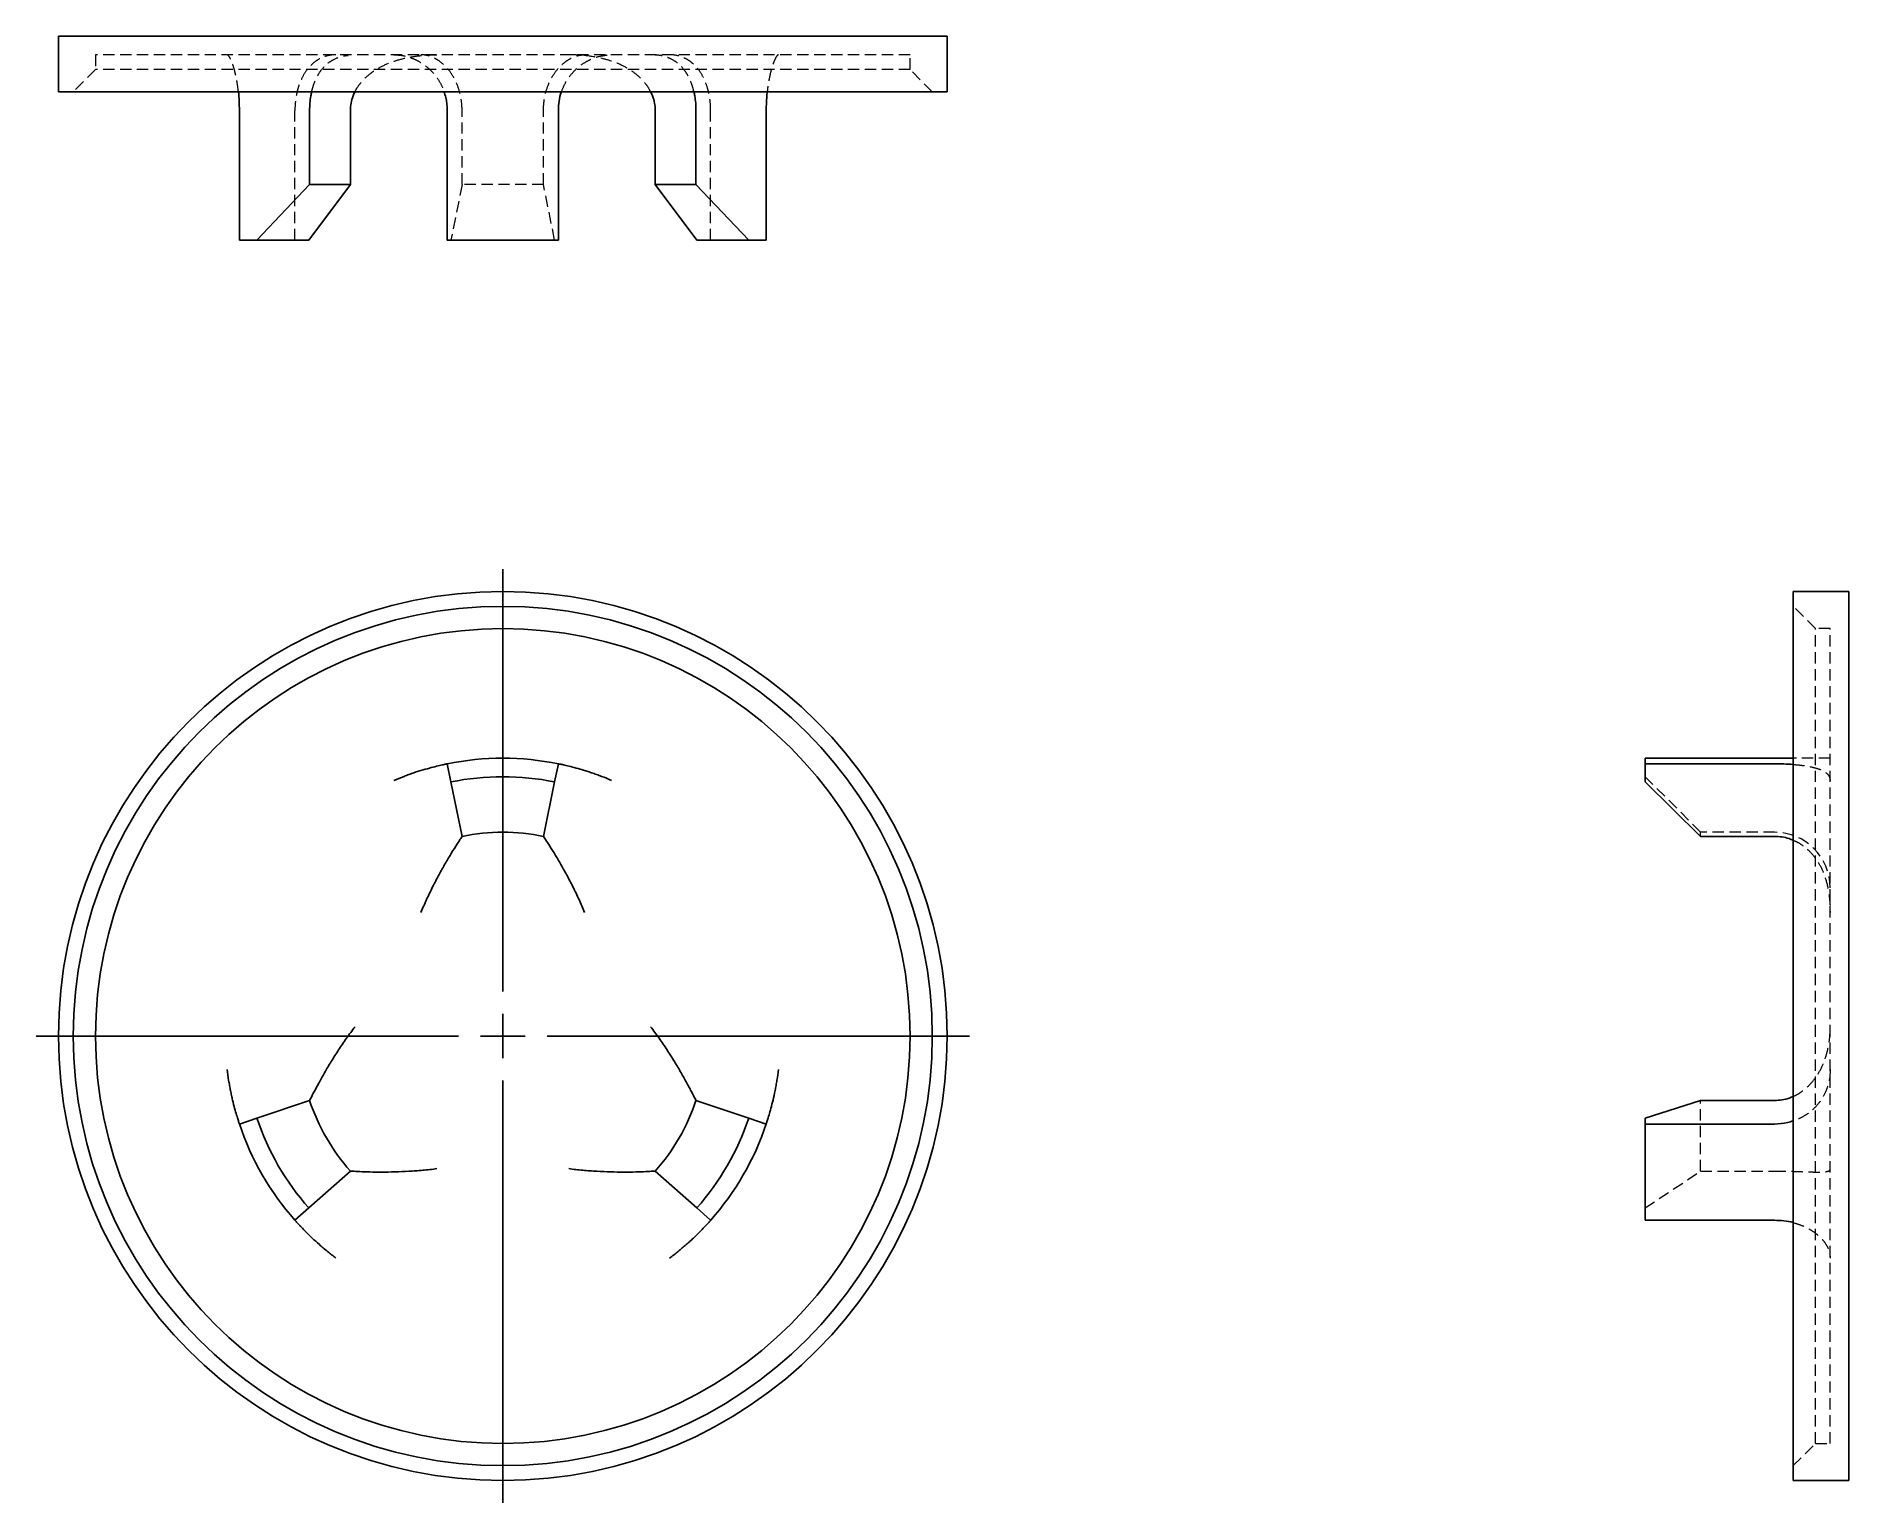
# Model space of a CAD drawing. Header units: millimetres. Extents: x 30 to 234, y 4 to 169.
import ezdxf

# ---------------------------------------------------------------- set-up
doc = ezdxf.new("R2010")
doc.units = ezdxf.units.MM
doc.linetypes.add('HIDDEN', pattern=[1.905, 1.27, -0.635])
doc.layers.add('10', color=7, linetype='Continuous')

# ---------------------------------------------------------------- blocks, each defined once
blk = doc.blocks.new('SW_CENTERMARKSYMBOL_0')
at = {"layer": '10', "color": 0}
for p, q in [((0, 5), (0, 52.5)), ((0, 0), (0, 2.5)), ((-5, 0), (-52.5, 0)), ((0, 0), (-2.5, 0)), ((0, 0), (0, -2.5)), ((0, 0), (2.5, 0)), ((5, 0), (52.5, 0)), ((0, -5), (0, -52.5))]:
    blk.add_line(p, q, dxfattribs=at)

msp = doc.modelspace()

# ---------------------------------------------------------------- linework, layer by layer
at = {"color": 7, "linetype": 'Continuous', "lineweight": 25}
for p, q in [((33, 169.46), (33, 163.21)), ((133, 169.46), (33, 169.46)), ((133, 163.21), (133, 169.46)), ((133, 163.21), (33, 163.21)), ((53.36, 146.54), (53.36, 161.12)), ((61.26, 152.79), (61.26, 161.12)), ((65.85, 152.79), (65.85, 161.12)), ((76.75, 146.54), (76.75, 161.12)), ((89.25, 146.54), (89.25, 161.12)), ((100.15, 152.79), (100.15, 161.12)), ((104.74, 152.79), (104.74, 161.12)), ((112.64, 146.54), (112.64, 161.12)), ((55.33, 146.54), (61.26, 152.79)), ((65.85, 152.79), (61.17, 146.54)), ((61.26, 152.79), (65.85, 152.79)), ((100.15, 152.79), (104.74, 152.79)), ((104.83, 146.54), (100.15, 152.79)), ((104.74, 152.79), (110.67, 146.54)), ((55.33, 146.54), (53.36, 146.54)), ((61.17, 146.54), (55.33, 146.54)), ((89.25, 146.54), (76.75, 146.54)), ((110.67, 146.54), (104.83, 146.54)), ((112.64, 146.54), (110.67, 146.54)), ((234.46, 107), (228.21, 107)), ((228.21, 57), (228.21, 107)), ((234.46, 57), (234.46, 107)), ((228.21, 88.25), (211.54, 88.25)), ((211.54, 87.62), (211.54, 88.25)), ((76.75, 87.62), (77.17, 85.58)), ((88.83, 85.58), (89.25, 87.62)), ((211.54, 87.62), (226.12, 87.62)), ((211.54, 85.58), (211.54, 87.62)), ((78.42, 79.45), (77.17, 85.58)), ((88.83, 85.58), (87.58, 79.45)), ((211.54, 85.58), (217.79, 79.45)), ((217.79, 79.45), (226.12, 79.45)), ((228.21, 7), (228.21, 57)), ((234.46, 7), (234.46, 57)), ((55.33, 47.76), (61.26, 49.74)), ((104.74, 49.74), (110.67, 47.76)), ((217.79, 49.74), (211.54, 47.76)), ((217.79, 49.74), (226.12, 49.74)), ((55.33, 47.76), (53.36, 47.1)), ((112.64, 47.1), (110.67, 47.76)), ((211.54, 47.1), (211.54, 47.76)), ((211.54, 36.28), (211.54, 47.1)), ((211.54, 47.1), (226.12, 47.1)), ((65.85, 41.8), (61.17, 37.66)), ((104.83, 37.66), (100.15, 41.8)), ((59.61, 36.28), (61.17, 37.66)), ((104.83, 37.66), (106.39, 36.28)), ((211.54, 36.28), (226.12, 36.28)), ((228.21, 7), (234.46, 7))]:
    msp.add_line(p, q, dxfattribs=at)
at = {"color": 7, "linetype": 'HIDDEN', "lineweight": 18}
for p, q in [((128.83, 167.37), (37.17, 167.37)), ((37.17, 167.37), (37.17, 165.71)), ((128.83, 165.71), (128.83, 167.37)), ((37.17, 165.71), (34.67, 163.21)), ((128.83, 165.71), (37.17, 165.71)), ((131.33, 163.21), (128.83, 165.71)), ((59.61, 146.54), (59.61, 161.12)), ((78.42, 152.79), (78.42, 161.12)), ((87.58, 152.79), (87.58, 161.12)), ((106.39, 146.54), (106.39, 161.12)), ((78.42, 152.79), (77.17, 146.54)), ((87.58, 152.79), (78.42, 152.79)), ((88.83, 146.54), (87.58, 152.79)), ((230.71, 102.83), (228.21, 105.33)), ((230.71, 57), (230.71, 102.83)), ((232.37, 102.83), (230.71, 102.83)), ((232.37, 57), (232.37, 102.83)), ((232.37, 88.25), (228.21, 88.25)), ((217.79, 79.92), (211.54, 86.17)), ((217.79, 79.45), (217.79, 79.92)), ((226.12, 79.92), (217.79, 79.92)), ((230.71, 11.17), (230.71, 57)), ((232.37, 11.17), (232.37, 57)), ((217.79, 41.8), (217.79, 49.74)), ((211.54, 37.66), (217.79, 41.8)), ((217.79, 41.8), (226.12, 41.8)), ((228.21, 8.67), (230.71, 11.17)), ((230.71, 11.17), (232.37, 11.17))]:
    msp.add_line(p, q, dxfattribs=at)
at = {"color": 7, "linetype": 'Continuous', "lineweight": 25}
for radius in [50, 48.33, 45.83]:
    msp.add_circle((83, 57), radius, dxfattribs=at)
at = {"color": 7, "linetype": 'HIDDEN', "lineweight": 18}
for centre, start in [((99.67, 161.12), 83.2176), ((226.12, 73.67), 0)]:
    msp.add_arc(centre, 6.25, start, 90, dxfattribs=at)
at = {"color": 7, "linetype": 'Continuous', "lineweight": 25}
for radius, start, end in [(31.25, 78.463, 101.537), (29.17, 78.463, 101.537), (22.92, 78.463, 101.537), (22.92, 198.463, 221.537), (22.92, 318.463, 341.537), (31.25, 198.463, 221.537), (29.17, 198.463, 221.537), (29.17, 318.463, 341.537), (31.25, 318.463, 341.537)]:
    msp.add_arc((83, 57), radius, start, end, dxfattribs=at)
at = {"color": 7, "linetype": 'HIDDEN', "lineweight": 18}
for points, knots in [([(53.25, 163.21), (53.21, 163.52), (53.13, 164.17), (52.96, 165.04), (52.77, 165.81), (52.56, 166.44), (52.36, 166.92), (52.15, 167.29), (52.04, 167.34), (51.98, 167.37)], [0, 0, 0, 0, 0.1321999, 0.2704737, 0.4045843, 0.542636, 0.675835, 0.8129088, 1, 1, 1, 1]), ([(64.23, 167.37), (63.89, 167.37), (63.57, 167.34), (63.11, 167.22), (62.95, 167.17), (62.65, 167.05), (62.5, 166.98), (62.08, 166.75), (61.81, 166.56), (61.31, 166.11), (61.08, 165.85), (60.67, 165.27), (60.49, 164.96), (60.25, 164.44), (60.18, 164.27), (60.04, 163.9), (59.92, 163.54), (59.83, 163.15), (59.75, 162.76), (59.72, 162.56), (59.64, 161.95), (59.61, 161.54), (59.61, 161.12)], [0, 0, 0, 0, 0.125, 0.125, 0.1875, 0.1875, 0.25, 0.25, 0.375, 0.375, 0.5, 0.5, 0.625, 0.625, 0.6875, 0.6875, 0.75, 0.8125, 0.8125, 0.875, 0.875, 1, 1, 1, 1]), ([(61.5, 163.21), (61.52, 163.3), (61.59, 163.64), (61.79, 164.25), (62.12, 164.99), (62.62, 165.76), (63.26, 166.43), (64.13, 166.96), (64.91, 167.26), (65.46, 167.29), (65.61, 167.3)], [0, 0, 0, 0, 0.031461, 0.120463, 0.239368, 0.361666, 0.531064, 0.705149, 0.917881, 1, 1, 1, 1]), ([(66.37, 163.21), (66.41, 163.3), (66.57, 163.64), (67.01, 164.25), (67.72, 164.99), (68.75, 165.76), (70.05, 166.43), (71.7, 166.97), (73.55, 167.3), (74.89, 167.37), (75.57, 167.37), (75.58, 167.37)], [0, 0, 0, 0, 0.027663, 0.105921, 0.210473, 0.318008, 0.466958, 0.620028, 0.80708, 0.99777, 1, 1, 1, 1]), ([(70.75, 167.37), (71.07, 167.36), (71.72, 167.33), (72.68, 167.06), (73.6, 166.64), (74.44, 166.06), (75.19, 165.35), (75.8, 164.52), (76.2, 163.79), (76.34, 163.34), (76.38, 163.21)], [0, 0, 0, 0, 0.13431, 0.272458, 0.406789, 0.5451, 0.678092, 0.814909, 0.948489, 1, 1, 1, 1]), ([(78.42, 161.12), (78.42, 161.67), (78.36, 162.19), (78.16, 163.2), (78.01, 163.67), (77.66, 164.52), (77.45, 164.89), (77.02, 165.55), (76.78, 165.84), (76.31, 166.32), (76.07, 166.52), (75.58, 166.85), (75.34, 166.99), (74.87, 167.19), (74.65, 167.26), (74.31, 167.33), (74.21, 167.35), (73.99, 167.37), (73.89, 167.37), (73.79, 167.37)], [0, 0, 0, 0, 0.125, 0.125, 0.25, 0.25, 0.375, 0.375, 0.5, 0.5, 0.625, 0.625, 0.75, 0.75, 0.875, 0.875, 0.9375, 0.9375, 1, 1, 1, 1]), ([(87.58, 161.12), (87.58, 161.67), (87.64, 162.19), (87.84, 163.2), (87.99, 163.67), (88.34, 164.52), (88.55, 164.89), (88.98, 165.55), (89.22, 165.84), (89.69, 166.32), (89.93, 166.52), (90.42, 166.85), (90.66, 166.99), (91.13, 167.19), (91.35, 167.26), (91.69, 167.33), (91.79, 167.35), (92.01, 167.37), (92.11, 167.37), (92.21, 167.37)], [0, 0, 0, 0, 0.125, 0.125, 0.25, 0.25, 0.375, 0.375, 0.5, 0.5, 0.625, 0.625, 0.75, 0.75, 0.875, 0.875, 0.9375, 0.9375, 1, 1, 1, 1]), ([(89.6, 163.21), (89.73, 163.52), (89.98, 164.17), (90.56, 165.04), (91.26, 165.81), (92.07, 166.44), (92.96, 166.92), (94.03, 167.29), (94.8, 167.34), (95.25, 167.37)], [0, 0, 0, 0, 0.1322, 0.270474, 0.404584, 0.542636, 0.675835, 0.812909, 1, 1, 1, 1]), ([(99.63, 163.21), (99.59, 163.3), (99.43, 163.64), (98.99, 164.25), (98.28, 164.99), (97.25, 165.76), (95.95, 166.43), (94.3, 166.97), (92.45, 167.3), (91.11, 167.37), (90.43, 167.37), (90.42, 167.37)], [0, 0, 0, 0, 0.027663, 0.105921, 0.210473, 0.318008, 0.466958, 0.620028, 0.80708, 0.99777, 1, 1, 1, 1]), ([(104.5, 163.21), (104.48, 163.3), (104.41, 163.64), (104.21, 164.25), (103.88, 164.99), (103.38, 165.76), (102.74, 166.43), (101.98, 166.91), (101.19, 167.19), (100.68, 167.32), (100.4, 167.33), (100.4, 167.33)], [0, 0, 0, 0, 0.031482, 0.120545, 0.239531, 0.361912, 0.531425, 0.705628, 0.852077, 0.999988, 1, 1, 1, 1]), ([(106.39, 161.12), (106.39, 161.54), (106.36, 161.95), (106.28, 162.55), (106.25, 162.75), (106.17, 163.14), (106.12, 163.34), (105.96, 163.91), (105.83, 164.27), (105.52, 164.95), (105.33, 165.27), (104.92, 165.84), (104.7, 166.1), (104.32, 166.44), (104.19, 166.55), (103.92, 166.74), (103.65, 166.91), (103.35, 167.05), (103.05, 167.17), (102.9, 167.22), (102.43, 167.34), (102.11, 167.37), (101.77, 167.37)], [0, 0, 0, 0, 0.125, 0.125, 0.1875, 0.1875, 0.25, 0.25, 0.375, 0.375, 0.5, 0.5, 0.625, 0.625, 0.6875, 0.6875, 0.75, 0.8125, 0.8125, 0.875, 0.875, 1, 1, 1, 1]), ([(114.02, 167.37), (113.98, 167.36), (113.89, 167.33), (113.71, 167.06), (113.51, 166.64), (113.31, 166.06), (113.11, 165.35), (112.94, 164.52), (112.81, 163.79), (112.77, 163.34), (112.76, 163.21)], [0, 0, 0, 0, 0.1343096, 0.2724577, 0.4067895, 0.5451002, 0.678092, 0.8149093, 0.9484889, 1, 1, 1, 1]), ([(228.21, 87.54), (228.52, 87.52), (229.17, 87.46), (230.04, 87.32), (230.81, 87.14), (231.44, 86.91), (231.92, 86.62), (232.29, 86.25), (232.34, 85.93), (232.37, 85.75)], [0, 0, 0, 0, 0.1322, 0.270474, 0.404584, 0.542636, 0.675835, 0.812909, 1, 1, 1, 1]), ([(228.21, 79.01), (228.3, 78.98), (228.64, 78.85), (229.25, 78.48), (229.99, 77.87), (230.76, 76.99), (231.43, 75.87), (231.97, 74.42), (232.3, 72.76), (232.37, 71.53), (232.37, 70.9), (232.37, 70.89)], [0, 0, 0, 0, 0.027663, 0.105921, 0.210473, 0.318008, 0.466958, 0.620028, 0.80708, 0.99777, 1, 1, 1, 1]), ([(228.21, 50.21), (228.3, 50.25), (228.64, 50.39), (229.25, 50.78), (229.99, 51.41), (230.76, 52.32), (231.43, 53.44), (231.91, 54.68), (232.2, 55.88), (232.35, 56.97), (232.37, 57.69), (232.37, 58.03), (232.37, 58.04)], [0, 0, 0, 0, 0.027659, 0.105905, 0.21044, 0.317958, 0.466884, 0.61993, 0.748594, 0.878541, 0.99777, 1, 1, 1, 1]), ([(232.37, 53.23), (232.36, 52.89), (232.33, 52.19), (232.06, 51.19), (231.64, 50.23), (231.06, 49.38), (230.35, 48.63), (229.52, 48.03), (228.79, 47.64), (228.34, 47.5), (228.21, 47.46)], [0, 0, 0, 0, 0.13431, 0.272458, 0.406789, 0.5451, 0.678092, 0.814909, 0.948489, 1, 1, 1, 1]), ([(226.12, 41.8), (226.67, 41.8), (227.19, 41.8), (228.2, 41.78), (228.67, 41.76), (229.52, 41.73), (229.89, 41.72), (230.55, 41.7), (230.84, 41.69), (231.32, 41.69), (231.52, 41.7), (231.85, 41.73), (231.99, 41.75), (232.19, 41.81), (232.26, 41.85), (232.33, 41.92), (232.35, 41.95), (232.37, 42.01), (232.37, 42.04), (232.37, 42.08)], [0, 0, 0, 0, 0.125, 0.125, 0.25, 0.25, 0.375, 0.375, 0.5, 0.5, 0.625, 0.625, 0.75, 0.75, 0.875, 0.875, 0.9375, 0.9375, 1, 1, 1, 1]), ([(228.21, 36.01), (228.52, 35.92), (229.17, 35.72), (230.04, 35.29), (230.81, 34.77), (231.44, 34.19), (231.92, 33.56), (232.29, 32.83), (232.34, 32.31), (232.37, 32.02)], [0, 0, 0, 0, 0.1322, 0.270474, 0.404584, 0.542636, 0.675835, 0.812909, 1, 1, 1, 1])]:
    msp.add_open_spline(points, degree=3, knots=knots, dxfattribs=at)
at = {"color": 7, "linetype": 'Continuous', "lineweight": 25}
for points, knots in [([(53.36, 161.12), (53.35, 161.47), (53.34, 162.17), (53.29, 162.87), (53.25, 163.2), (53.25, 163.21)], [0, 0, 0, 0, 0.488975, 0.99212, 1, 1, 1, 1]), ([(61.26, 161.12), (61.27, 161.4), (61.28, 161.95), (61.37, 162.65), (61.46, 163.05), (61.5, 163.21)], [0, 0, 0, 0, 0.374337, 0.761555, 1, 1, 1, 1]), ([(65.85, 161.12), (65.86, 161.4), (65.89, 161.95), (66.09, 162.65), (66.29, 163.05), (66.37, 163.21)], [0, 0, 0, 0, 0.374337, 0.761555, 1, 1, 1, 1]), ([(76.38, 163.21), (76.45, 163), (76.69, 162.33), (76.73, 161.62), (76.75, 161.12)], [0, 0, 0, 0, 0.311655, 1, 1, 1, 1]), ([(89.25, 161.12), (89.27, 161.47), (89.31, 162.17), (89.45, 162.87), (89.6, 163.2), (89.6, 163.21)], [0, 0, 0, 0, 0.488975, 0.99212, 1, 1, 1, 1]), ([(100.15, 161.12), (100.14, 161.4), (100.11, 161.95), (99.91, 162.65), (99.71, 163.05), (99.63, 163.21)], [0, 0, 0, 0, 0.374337, 0.761555, 1, 1, 1, 1]), ([(104.74, 161.12), (104.73, 161.4), (104.72, 161.95), (104.63, 162.65), (104.54, 163.05), (104.5, 163.21)], [0, 0, 0, 0, 0.374337, 0.761555, 1, 1, 1, 1]), ([(112.76, 163.21), (112.74, 163), (112.66, 162.33), (112.65, 161.62), (112.64, 161.12)], [0, 0, 0, 0, 0.311655, 1, 1, 1, 1]), ([(70.75, 85.75), (71.13, 85.91), (71.51, 86.06), (72.07, 86.28), (72.26, 86.35), (72.63, 86.48), (72.82, 86.55), (73.36, 86.73), (73.7, 86.84), (74.36, 87.03), (74.67, 87.12), (75.23, 87.27), (75.49, 87.33), (75.82, 87.41), (75.93, 87.44), (76.12, 87.48), (76.29, 87.52), (76.42, 87.55), (76.54, 87.58), (76.59, 87.59), (76.71, 87.61), (76.75, 87.62), (76.75, 87.62)], [0, 0, 0, 0, 0.125, 0.125, 0.1875, 0.1875, 0.25, 0.25, 0.375, 0.375, 0.5, 0.5, 0.625, 0.625, 0.6875, 0.6875, 0.75, 0.8125, 0.8125, 0.875, 0.875, 1, 1, 1, 1]), ([(89.25, 87.62), (89.25, 87.62), (89.29, 87.61), (89.41, 87.59), (89.46, 87.58), (89.57, 87.55), (89.64, 87.54), (89.87, 87.49), (90.06, 87.44), (90.51, 87.34), (90.76, 87.27), (91.33, 87.12), (91.63, 87.04), (92.12, 86.89), (92.3, 86.84), (92.64, 86.73), (92.99, 86.61), (93.36, 86.48), (93.73, 86.35), (93.92, 86.28), (94.49, 86.07), (94.87, 85.91), (95.25, 85.75)], [0, 0, 0, 0, 0.125, 0.125, 0.1875, 0.1875, 0.25, 0.25, 0.375, 0.375, 0.5, 0.5, 0.625, 0.625, 0.6875, 0.6875, 0.75, 0.8125, 0.8125, 0.875, 0.875, 1, 1, 1, 1]), ([(226.12, 87.62), (226.47, 87.61), (227.17, 87.61), (227.87, 87.58), (228.2, 87.55), (228.21, 87.54)], [0, 0, 0, 0, 0.488975, 0.99212, 1, 1, 1, 1]), ([(78.42, 79.45), (78.42, 79.45), (78.36, 79.37), (78.16, 79.06), (78.01, 78.84), (77.66, 78.28), (77.45, 77.95), (77.02, 77.24), (76.78, 76.84), (76.31, 76.02), (76.07, 75.59), (75.58, 74.71), (75.34, 74.24), (74.87, 73.31), (74.65, 72.83), (74.31, 72.11), (74.21, 71.87), (73.99, 71.38), (73.89, 71.13), (73.79, 70.89)], [0, 0, 0, 0, 0.125, 0.125, 0.25, 0.25, 0.375, 0.375, 0.5, 0.5, 0.625, 0.625, 0.75, 0.75, 0.875, 0.875, 0.9375, 0.9375, 1, 1, 1, 1]), ([(87.58, 79.45), (87.58, 79.45), (87.64, 79.37), (87.84, 79.06), (87.99, 78.84), (88.34, 78.28), (88.55, 77.95), (88.98, 77.24), (89.22, 76.84), (89.69, 76.02), (89.93, 75.59), (90.42, 74.71), (90.66, 74.24), (91.13, 73.31), (91.35, 72.83), (91.69, 72.11), (91.79, 71.87), (92.01, 71.38), (92.11, 71.13), (92.21, 70.89)], [0, 0, 0, 0, 0.125, 0.125, 0.25, 0.25, 0.375, 0.375, 0.5, 0.5, 0.625, 0.625, 0.75, 0.75, 0.875, 0.875, 0.9375, 0.9375, 1, 1, 1, 1]), ([(226.12, 79.45), (226.4, 79.44), (226.95, 79.41), (227.65, 79.25), (228.05, 79.08), (228.21, 79.01)], [0, 0, 0, 0, 0.374337, 0.761555, 1, 1, 1, 1]), ([(61.26, 49.74), (61.26, 49.74), (61.31, 49.83), (61.47, 50.16), (61.6, 50.4), (61.9, 50.99), (62.08, 51.33), (62.48, 52.06), (62.71, 52.46), (63.18, 53.29), (63.43, 53.71), (63.96, 54.57), (64.24, 55.01), (64.81, 55.88), (65.11, 56.32), (65.57, 56.97), (65.73, 57.18), (66.04, 57.61), (66.2, 57.82), (66.37, 58.04)], [0, 0, 0, 0, 0.125, 0.125, 0.25, 0.25, 0.375, 0.375, 0.5, 0.5, 0.625, 0.625, 0.75, 0.75, 0.875, 0.875, 0.9375, 0.9375, 1, 1, 1, 1]), ([(104.74, 49.74), (104.74, 49.74), (104.69, 49.83), (104.53, 50.16), (104.41, 50.4), (104.18, 50.84), (104.09, 51), (103.92, 51.33), (103.82, 51.51), (103.52, 52.06), (103.3, 52.46), (102.83, 53.28), (102.58, 53.7), (102.05, 54.56), (101.77, 55), (101.19, 55.88), (100.89, 56.31), (100.28, 57.18), (99.96, 57.61), (99.63, 58.04)], [0, 0, 0, 0, 0.125, 0.125, 0.25, 0.25, 0.3125, 0.3125, 0.375, 0.375, 0.5, 0.5, 0.625, 0.625, 0.75, 0.75, 0.875, 0.875, 1, 1, 1, 1]), ([(53.36, 47.1), (53.36, 47.1), (53.35, 47.14), (53.31, 47.26), (53.29, 47.3), (53.26, 47.42), (53.23, 47.48), (53.16, 47.71), (53.11, 47.89), (52.98, 48.33), (52.9, 48.59), (52.75, 49.15), (52.67, 49.46), (52.55, 49.96), (52.51, 50.13), (52.44, 50.49), (52.36, 50.85), (52.29, 51.23), (52.22, 51.62), (52.18, 51.81), (52.09, 52.41), (52.03, 52.82), (51.98, 53.23)], [0, 0, 0, 0, 0.125, 0.125, 0.1875, 0.1875, 0.25, 0.25, 0.375, 0.375, 0.5, 0.5, 0.625, 0.625, 0.6875, 0.6875, 0.75, 0.8125, 0.8125, 0.875, 0.875, 1, 1, 1, 1]), ([(114.02, 53.23), (113.97, 52.82), (113.91, 52.42), (113.82, 51.82), (113.79, 51.63), (113.71, 51.24), (113.68, 51.05), (113.57, 50.49), (113.49, 50.13), (113.33, 49.47), (113.25, 49.15), (113.1, 48.59), (113.03, 48.34), (112.93, 48.01), (112.9, 47.91), (112.84, 47.72), (112.79, 47.55), (112.75, 47.42), (112.71, 47.31), (112.69, 47.26), (112.65, 47.14), (112.64, 47.1), (112.64, 47.1)], [0, 0, 0, 0, 0.125, 0.125, 0.1875, 0.1875, 0.25, 0.25, 0.375, 0.375, 0.5, 0.5, 0.625, 0.625, 0.6875, 0.6875, 0.75, 0.8125, 0.8125, 0.875, 0.875, 1, 1, 1, 1]), ([(226.12, 49.74), (226.4, 49.76), (226.95, 49.78), (227.65, 49.96), (228.05, 50.14), (228.21, 50.21)], [0, 0, 0, 0, 0.374337, 0.761555, 1, 1, 1, 1]), ([(228.21, 47.46), (228, 47.39), (227.33, 47.16), (226.62, 47.13), (226.12, 47.1)], [0, 0, 0, 0, 0.311655, 1, 1, 1, 1]), ([(65.85, 41.8), (65.85, 41.8), (65.94, 41.8), (66.32, 41.78), (66.58, 41.76), (67.24, 41.73), (67.63, 41.72), (68.46, 41.7), (68.92, 41.69), (69.87, 41.69), (70.36, 41.7), (71.37, 41.73), (71.9, 41.75), (72.94, 41.81), (73.47, 41.85), (74.26, 41.92), (74.52, 41.95), (75.05, 42.01), (75.32, 42.04), (75.58, 42.08)], [0, 0, 0, 0, 0.125, 0.125, 0.25, 0.25, 0.375, 0.375, 0.5, 0.5, 0.625, 0.625, 0.75, 0.75, 0.875, 0.875, 0.9375, 0.9375, 1, 1, 1, 1]), ([(100.15, 41.8), (100.15, 41.8), (100.06, 41.8), (99.68, 41.78), (99.42, 41.76), (98.76, 41.73), (98.37, 41.72), (97.54, 41.7), (97.08, 41.69), (96.13, 41.69), (95.64, 41.7), (94.63, 41.73), (94.1, 41.75), (93.06, 41.81), (92.53, 41.85), (91.74, 41.92), (91.48, 41.95), (90.95, 42.01), (90.68, 42.04), (90.42, 42.08)], [0, 0, 0, 0, 0.125, 0.125, 0.25, 0.25, 0.375, 0.375, 0.5, 0.5, 0.625, 0.625, 0.75, 0.75, 0.875, 0.875, 0.9375, 0.9375, 1, 1, 1, 1]), ([(64.23, 32.02), (63.89, 32.27), (63.57, 32.52), (63.11, 32.9), (62.95, 33.03), (62.65, 33.28), (62.5, 33.41), (62.08, 33.79), (61.81, 34.03), (61.31, 34.5), (61.08, 34.73), (60.67, 35.14), (60.49, 35.33), (60.25, 35.58), (60.18, 35.65), (60.04, 35.8), (59.92, 35.93), (59.83, 36.03), (59.75, 36.12), (59.72, 36.16), (59.64, 36.25), (59.61, 36.28), (59.61, 36.28)], [0, 0, 0, 0, 0.125, 0.125, 0.1875, 0.1875, 0.25, 0.25, 0.375, 0.375, 0.5, 0.5, 0.625, 0.625, 0.6875, 0.6875, 0.75, 0.8125, 0.8125, 0.875, 0.875, 1, 1, 1, 1]), ([(106.39, 36.28), (106.39, 36.28), (106.36, 36.25), (106.28, 36.16), (106.25, 36.12), (106.17, 36.03), (106.12, 35.98), (105.96, 35.8), (105.83, 35.66), (105.52, 35.33), (105.33, 35.14), (104.92, 34.73), (104.7, 34.51), (104.32, 34.15), (104.19, 34.03), (103.92, 33.79), (103.65, 33.54), (103.35, 33.29), (103.05, 33.03), (102.9, 32.9), (102.43, 32.52), (102.11, 32.27), (101.77, 32.02)], [0, 0, 0, 0, 0.125, 0.125, 0.1875, 0.1875, 0.25, 0.25, 0.375, 0.375, 0.5, 0.5, 0.625, 0.625, 0.6875, 0.6875, 0.75, 0.8125, 0.8125, 0.875, 0.875, 1, 1, 1, 1]), ([(226.12, 36.28), (226.47, 36.26), (227.17, 36.23), (227.87, 36.12), (228.2, 36.01), (228.21, 36.01)], [0, 0, 0, 0, 0.488975, 0.99212, 1, 1, 1, 1])]:
    msp.add_open_spline(points, degree=3, knots=knots, dxfattribs=at)

# ---------------------------------------------------------------- block references
at = {"layer": '10'}
msp.add_blockref('SW_CENTERMARKSYMBOL_0', (83, 57), dxfattribs=at)

doc.saveas('drawing.dxf')
